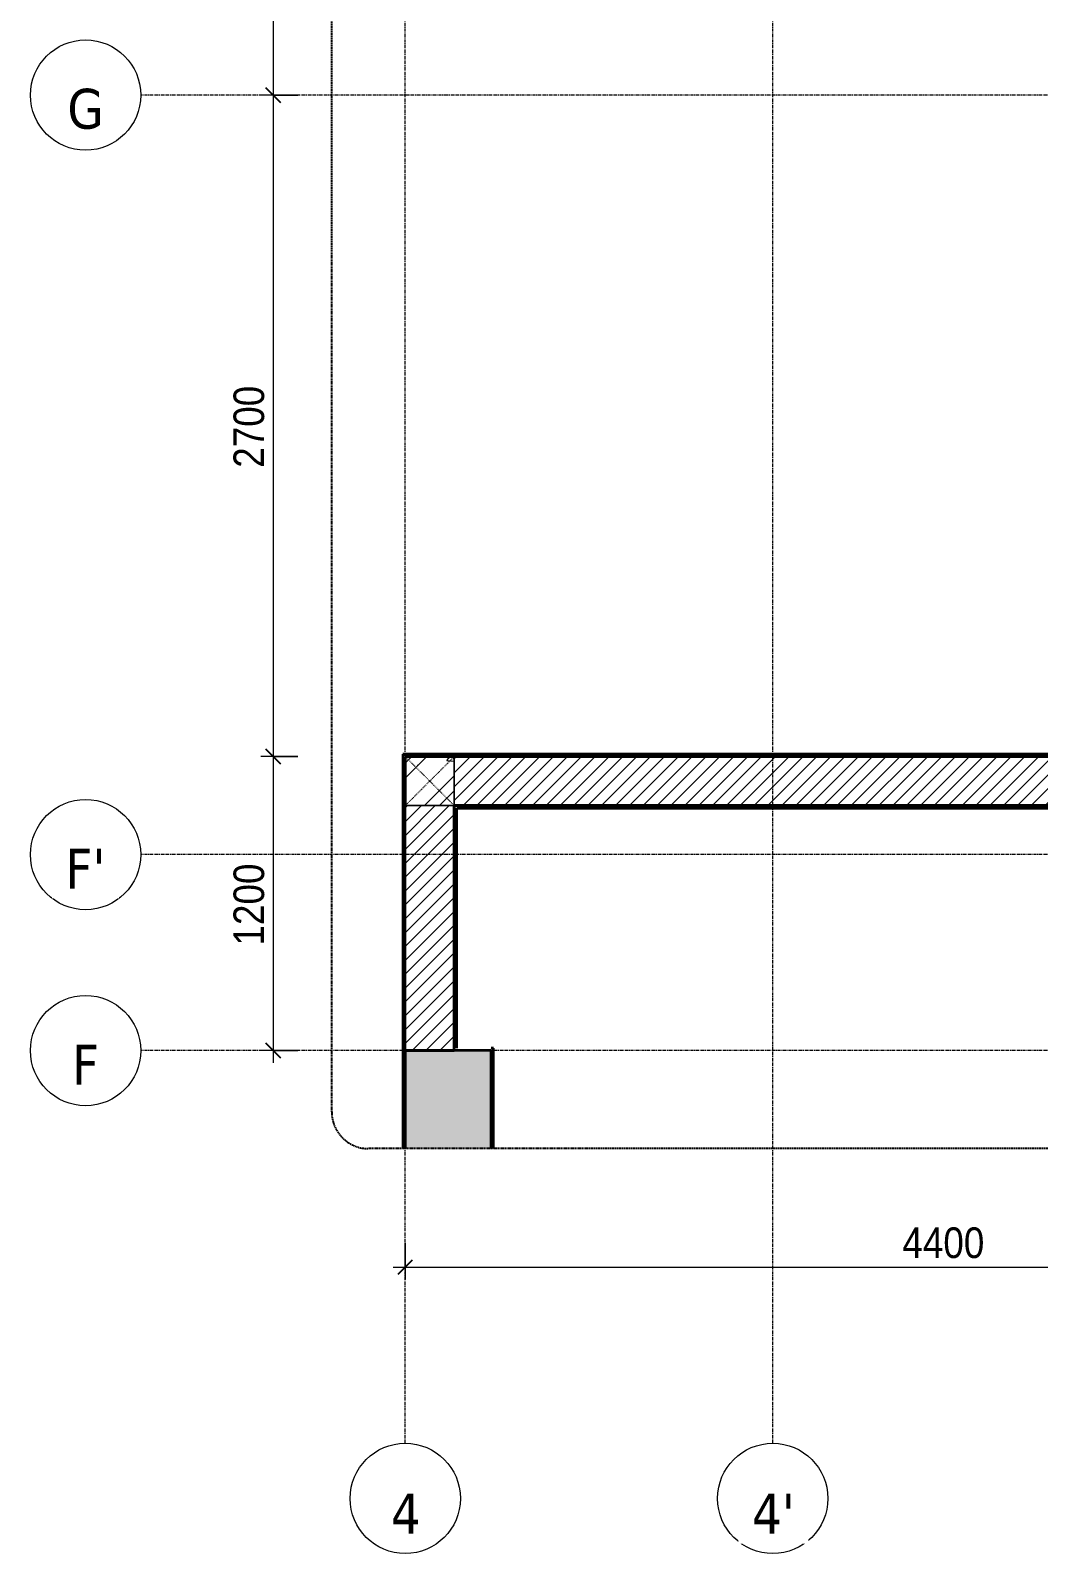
# Model space of a CAD drawing. Header units: millimetres. Extents: x 42962 to 86732, y 2002 to 54980.
# Drawn here: x 63400 to 67514, y 42484 to 48701 of the extents above; entities that cross this region are included whole.
import ezdxf

# ---------------------------------------------------------------- set-up
doc = ezdxf.new("R2010")
doc.units = ezdxf.units.MM
for name, pattern in [('Dash', [6, 3, -3]), ('Dash - Tight', [4.5, 3, -1.5]), ('Grid Line', [22.225, 12.7, -3.175, 3.175, -3.175]), ('Hidden', [7.14375, 4.7625, -2.38125])]:
    doc.linetypes.add(name, pattern=pattern)
for name, color, linetype, lineweight in [('0-2', 10, 'Continuous', 5), ('A-ANNO-DIMS', 211, 'Continuous', 9), ('A-ANNO-DIMS-50', 211, 'Continuous', 9), ('A-DETL-GENF-1', 92, 'Dash - Tight', 18), ('A-DETL-GENF-2', 92, 'Hidden', 25), ('A-WALL', 113, 'Continuous', 18), ('A-WALL-1', 113, 'Continuous', 35), ('A-WALL-PATT-1', 111, 'Continuous', 18), ('A-WALL-PATT-2', 250, 'Continuous', 18), ('I-WALL-1', 7, 'Continuous', 35), ('I-WALL-2', 2, 'Continuous', 35), ('S-COLS', 52, 'Continuous', 18), ('S-COLS-1', 9, 'Continuous', 5), ('S-COLS-2', 7, 'Continuous', 35), ('S-COLS-3', 52, 'Dash', 18), ('S-COLS-4', 254, 'Continuous', 18), ('S-COLS-5', 52, 'Continuous', 35), ('S-COLS-HDLN', 52, 'Dash', 18), ('S-GRID-1', 1, 'Grid Line', 9), ('S-GRID-IDEN', 1, 'Continuous', 9)]:
    doc.layers.add(name, color=color, linetype=linetype, lineweight=lineweight)
doc.styles.add('Tahoma_B', font='tahomabd.ttf', dxfattribs={"height": 162.5})
doc.styles.add('UTM Avo', font='', dxfattribs={"width": 0.9, "height": 125})
doc.styles.get('UTM Avo').set_extended_font_data('UTM Avo')
doc.dimstyles.new('1_Dim_chi_tiet_2_5', dxfattribs={"dimscale": 304.8, "dimtxt": 124.912619, "dimasz": 0.19685, "dimexe": 0.164042, "dimexo": 0.0625, "dimgap": 0.016404, "dimtad": 1, "dimdec": 0, "dimrnd": 5, "dimzin": 0, "dimdsep": 46, "dimtxsty": 'UTM Avo', "dimblk1": 'OBLIQUE', "dimblk2": 'OBLIQUE', "dimsah": 1, "dimcen": 0.09, "dimdle": 0.164042, "dimazin": 0, "dimtfac": 1, "dimtdec": 4, "dimtix": 1, "dimtmove": 0, "dimatfit": 3, "dimfxl": 0.328084, "dimfxlon": 1, "dimtvp": 1, "dimtolj": 1, "dimtzin": 0, "dimarcsym": 2})
pattern_1 = [(45, (0, 0), (-26.516504, 26.516504), [])]
pattern_2 = [(45, (20477.225, 0), (-28.284271, 28.284271), [])]
pattern_3 = [(45, (20477.225, 0), (-26.516504, 26.516504), [])]
pattern_4 = [(50, (20477.23, 0), (364.3679, -31.8783), [38.1, -419.1]), (355, (20477.23, 0), (-70.4859, 382.1133), [30.48, -335.28]), (100.451, (20507.6, -2.66), (293.885, 350.2334), [32.38, -356.18]), (46.184, (20477.23, 101.6), (542.1585, -84.0858), [57.15, -628.65]), (96.636, (20522.4, 94.6), (474.805, 494.8554), [48.57, -534.27]), (351.184, (20477.2, 101.6), (474.81, 494.85), [45.72, -502.92]), (21, (20528.03, 76.2), (303.2285, -204.5305), [38.1, -419.1]), (326, (20528.03, 76.2), (123.604, 368.376), [30.48, -335.28]), (71.451, (20553.3, 59.16), (426.8341, 163.8427), [32.38, -356.18]), (37.5, (20477.23, 0), (6.17665, 169.11015), [3.353, -327.863, 3.353, -337.007, -336.55]), (37.5, (20477.23, 0), (6.17665, 169.11015), [-671.576, 3.353, -333.197]), (7.5, (20477.23, 0), (133.6389, 200.3615), [3.353, -190.703, 3.353, -320.243, -128.27]), (7.5, (20477.23, 0), (133.6389, 200.3615), [-517.652, 3.353, -124.917]), (327.5, (20363.94, 0), (271.18182, -11.45836), [3.353, -123.647, 3.353, -392.887, -525.78]), (327.5, (20363.94, 0), (271.18182, -11.45836), [-523.24, 3.353, -522.427]), (317.5, (20313.14, 0), (296.2585, 50.85285), [3.353, -161.747, 3.353, -259.791, -373.38]), (317.5, (20313.14, 0), (296.2585, 50.85285), [-428.244, 3.353, -370.027]), (45, (20477.23, 0), (-125.7236, 125.7236), []), (45, (20477.23, 190.5), (-125.7236, 125.7236), [])]

# ---------------------------------------------------------------- blocks, each defined once
blk = doc.blocks.new('NCV_TKTC_KET CAU_rvt-3-TKCS_THANG MÁY TM1 - MẶT BẰNG TẦNG 2-8')
at = {"layer": 'S-COLS-1'}
blk.add_hatch(color=256, dxfattribs=at).paths.add_polyline_path([(44452.6, 44136.9), (44802.6, 44136.9), (44802.6, 44536.9), (44452.6, 44536.9)])
at = {"layer": 'S-COLS-2'}
for p, q in [((44802.6, 44536.9), (44452.6, 44536.9)), ((44452.6, 44536.9), (44452.6, 44136.9)), ((44802.6, 44136.9), (44802.6, 44536.9))]:
    blk.add_line(p, q, dxfattribs=at)
blk = doc.blocks.new('NCV_TKTC_TANG 2_rvt-3-TKCS_THANG MÁY TM1 - MẶT BẰNG TẦNG 2-8')
at = {"layer": 'A-WALL-PATT-2'}
h = blk.add_hatch(dxfattribs=at)
h.set_pattern_fill('FP_3', color=256, style=0, pattern_type=2)
h.set_pattern_definition(pattern_1)
h.paths.add_polyline_path([(44662.6, 44546.9), (44662.6, 45536.9), (44652.6, 45536.9), (44652.6, 44546.9)])
h = blk.add_hatch(dxfattribs=at)
h.set_pattern_fill('FP_3', color=256, style=0, pattern_type=2)
h.set_pattern_definition(pattern_1)
h.paths.add_polyline_path([(44662.6, 45526.9), (47852.6, 45526.9), (47852.6, 45536.9), (44662.6, 45536.9)])
h = blk.add_hatch(dxfattribs=at)
h.set_pattern_fill('FP_3', color=256, style=0, pattern_type=2)
h.set_pattern_definition(pattern_1)
h.paths.add_polyline_path([(44808.3, 44136.9), (44812.6, 44136.9), (44812.6, 44546.9), (44802.6, 44546.9), (44802.6, 44136.9)])
at = {"layer": 'I-WALL-1'}
for p, q in [((44662.6, 45536.9), (44652.6, 45536.9)), ((44652.6, 45536.9), (44652.6, 44546.9)), ((47852.6, 45536.9), (44662.6, 45536.9)), ((44662.6, 44546.9), (44662.6, 45526.9)), ((44662.6, 45526.9), (47842.6, 45526.9)), ((44812.6, 44546.9), (44802.6, 44546.9)), ((44802.6, 44536.9), (44802.6, 44136.9)), ((44812.6, 44136.9), (44812.6, 44546.9))]:
    blk.add_line(p, q, dxfattribs=at)
blk = doc.blocks.new('G1_SOF - BO TRU - 200x200-3052400-TKCS_THANG MÁY TM1 - MẶT BẰNG TẦNG 2-8')
at = {"layer": 'S-COLS-HDLN'}
for p, q in [((-100, 100), (100, -100)), ((100, 100), (-100, -100))]:
    blk.add_line(p, q, dxfattribs=at)
blk = doc.blocks.new('BORDER VIEW - BORDER VIEW-2485185-TKCS_THANG MÁY TM1 - MẶT BẰNG TẦNG 2-8')
at = {"layer": 'A-DETL-GENF-2'}
for p, q in [((0, 150), (0, 9616)), ((5468.5, 0), (150, 0))]:
    blk.add_line(p, q, dxfattribs=at)
blk.add_arc((150, 150), 150, 180, 270, dxfattribs=at)
blk = doc.blocks.new('Grid - M_Grid Head - Circle-353313-TKCS_THANG MÁY TM1 - MẶT BẰNG TẦNG 2-8')
at = {"layer": 'S-GRID-IDEN'}
blk.add_circle((0, 0), 4.5, dxfattribs=at)
blk = doc.blocks.new('DIMBLOCK73-TKCS_THANG MÁY TM1 - MẶT BẰNG TẦNG 2-8')
at = {"layer": 'A-ANNO-DIMS-50'}
for p, q in [((64491, 49561.9), (64341, 49561.9)), ((64391, 49561.9), (64391, 48436.9)), ((64391, 49561.9), (64491, 49561.9)), ((64491, 48436.9), (64341, 48436.9)), ((64391, 48436.9), (64491, 48436.9))]:
    blk.add_line(p, q, dxfattribs=at)
at = {"layer": 'A-ANNO-DIMS-50', "lineweight": 25}
for p, q in [((64391, 49561.9), (64361, 49591.9)), ((64391, 49561.9), (64421, 49531.9)), ((64391, 48436.9), (64361, 48466.9)), ((64391, 48436.9), (64421, 48406.9))]:
    blk.add_line(p, q, dxfattribs=at)
at = {"layer": 'A-ANNO-DIMS-50', "color": 0, "insert": (64228.7, 48828.3), "char_height": 125, "width": 410.824, "attachment_point": 1, "rotation": 90, "line_spacing_factor": 1.110334, "style": 'UTM Avo'}
blk.add_mtext('1125', dxfattribs=at)
blk = doc.blocks.new('_Oblique')
at = {"color": 0, "linetype": 'ByBlock', "lineweight": -2}
blk.add_line((-0.5, -0.5), (0.5, 0.5), dxfattribs=at)
blk = doc.blocks.new('DIMBLOCK74-TKCS_THANG MÁY TM1 - MẶT BẰNG TẦNG 2-8')
at = {"layer": 'A-ANNO-DIMS-50'}
for p, q in [((64491, 48436.9), (64341, 48436.9)), ((64391, 48436.9), (64391, 45737)), ((64391, 48436.9), (64491, 48436.9)), ((64491, 45737), (64341, 45737)), ((64391, 45737), (64491, 45737))]:
    blk.add_line(p, q, dxfattribs=at)
at = {"layer": 'A-ANNO-DIMS-50', "lineweight": 25}
for p, q in [((64391, 48436.9), (64361, 48466.9)), ((64391, 48436.9), (64421, 48406.9)), ((64391, 45737), (64361, 45767)), ((64391, 45737), (64421, 45707))]:
    blk.add_line(p, q, dxfattribs=at)
at = {"layer": 'A-ANNO-DIMS-50', "color": 0, "insert": (64228.7, 46915.8), "char_height": 125, "width": 410.824, "attachment_point": 1, "rotation": 90, "line_spacing_factor": 1.110334, "style": 'UTM Avo'}
blk.add_mtext('2700', dxfattribs=at)
blk = doc.blocks.new('DIMBLOCK75-TKCS_THANG MÁY TM1 - MẶT BẰNG TẦNG 2-8')
at = {"layer": 'A-ANNO-DIMS-50', "lineweight": 25}
for p, q in [((64391, 45737), (64361, 45767)), ((64391, 45737), (64421, 45707)), ((64391, 44536.9), (64361, 44566.9)), ((64391, 44536.9), (64421, 44506.9))]:
    blk.add_line(p, q, dxfattribs=at)
at = {"layer": 'A-ANNO-DIMS-50'}
for p, q in [((64491, 45737), (64341, 45737)), ((64391, 45737), (64391, 44486.9)), ((64391, 45737), (64491, 45737)), ((64491, 44536.9), (64341, 44536.9)), ((64391, 44536.9), (64491, 44536.9))]:
    blk.add_line(p, q, dxfattribs=at)
at = {"layer": 'A-ANNO-DIMS-50', "color": 0, "insert": (64228.7, 44965.8), "char_height": 125, "width": 410.824, "attachment_point": 1, "rotation": 90, "line_spacing_factor": 1.110334, "style": 'UTM Avo'}
blk.add_mtext('1200', dxfattribs=at)
blk = doc.blocks.new('DIMBLOCK78-TKCS_THANG MÁY TM1 - MẶT BẰNG TẦNG 2-8')
at = {"layer": 'A-ANNO-DIMS-50'}
for p, q in [((64929.8, 43753), (64929.8, 43603)), ((64929.8, 43653), (64929.8, 43753)), ((69329.8, 43753), (69329.8, 43603)), ((69329.8, 43653), (69329.8, 43753)), ((64879.8, 43653), (69379.8, 43653))]:
    blk.add_line(p, q, dxfattribs=at)
at = {"layer": 'A-ANNO-DIMS-50', "lineweight": 25}
for p, q in [((64929.8, 43653), (64899.8, 43623)), ((64929.8, 43653), (64959.8, 43683)), ((69329.8, 43653), (69299.8, 43623)), ((69329.8, 43653), (69359.8, 43683))]:
    blk.add_line(p, q, dxfattribs=at)
at = {"layer": 'A-ANNO-DIMS-50', "color": 0, "insert": (66958.6, 43815.4), "char_height": 125, "width": 410.824, "attachment_point": 1, "line_spacing_factor": 1.110334, "style": 'UTM Avo'}
blk.add_mtext('4400', dxfattribs=at)

msp = doc.modelspace()

# ---------------------------------------------------------------- hatches: boundary and pattern name
at = {"layer": 'A-WALL-PATT-1'}
h = msp.add_hatch(dxfattribs=at)
h.set_pattern_fill('FP_3', color=256, style=0, pattern_type=2)
h.set_pattern_definition(pattern_3)
h.paths.add_polyline_path([(68854.5, 45737), (69129.9, 45737), (69129.9, 45747), (64919.8, 45747), (64919.8, 45737), (67834.1, 45737)])
h = msp.add_hatch(dxfattribs=at)
h.set_pattern_fill('FP_3', color=256, style=0, pattern_type=2)
h.set_pattern_definition(pattern_3)
h.paths.add_polyline_path([(64929.8, 44136.9), (64929.8, 45737), (64919.8, 45737), (64919.8, 44136.9)])
h = msp.add_hatch(dxfattribs=at)
h.set_pattern_fill('FP_1', color=256, style=0, pattern_type=2)
h.set_pattern_definition(pattern_2)
h.paths.add_polyline_path([(69129.9, 45537), (69129.9, 45737), (65129.8, 45737), (65129.8, 45537), (68854.5, 45537)])
h = msp.add_hatch(dxfattribs=at)
h.set_pattern_fill('FP_1', color=256, style=0, pattern_type=2)
h.set_pattern_definition(pattern_2)
h.paths.add_polyline_path([(65129.8, 44537), (65129.8, 45536.9), (64929.8, 45536.9), (64929.8, 44537)])
at = {"layer": 'S-COLS-4'}
h = msp.add_hatch(dxfattribs=at)
h.set_pattern_fill('FP_2', color=256, style=0, pattern_type=2)
h.set_pattern_definition(pattern_4)
h.paths.add_polyline_path([(65129.8, 45536.9), (65129.8, 45736.9), (64929.8, 45736.9), (64929.8, 45536.9)])
h = msp.add_hatch(dxfattribs=at)
h.set_pattern_fill('FP_2', color=256, style=0, pattern_type=2)
h.set_pattern_definition(pattern_4)
h.paths.add_polyline_path([(65129.8, 45536.9), (65129.8, 45736.9), (64929.8, 45736.9), (64929.8, 45536.9)])

# ---------------------------------------------------------------- linework, layer by layer
at = {"layer": 'A-WALL'}
for p, q in [((65129.8, 45737), (65129.8, 45537)), ((65129.8, 45536.9), (64929.8, 45536.9))]:
    msp.add_line(p, q, dxfattribs=at)
at = {"layer": 'A-WALL-1'}
for p, q in [((65129.8, 45537), (68329.8, 45537)), ((65129.8, 44537), (65129.8, 45536.9)), ((64929.8, 44537), (65129.8, 44537))]:
    msp.add_line(p, q, dxfattribs=at)
at = {"layer": 'I-WALL-2'}
for p, q in [((69119.9, 45747), (64919.8, 45747)), ((64919.8, 45747), (64919.8, 44136.9)), ((64929.8, 45737), (69129.9, 45737)), ((64929.8, 44136.9), (64929.8, 45737))]:
    msp.add_line(p, q, dxfattribs=at)
at = {"layer": 'S-COLS'}
for p, q in [((65129.8, 45536.9), (65129.8, 45736.9)), ((64929.8, 45536.9), (65129.8, 45536.9))]:
    msp.add_line(p, q, dxfattribs=at)
at = {"layer": 'S-COLS-5'}
for p, q in [((65129.8, 45736.9), (64929.8, 45736.9)), ((64929.8, 45736.9), (64929.8, 45536.9))]:
    msp.add_line(p, q, dxfattribs=at)
at = {"layer": 'S-GRID-1'}
for p, q in [((64929.8, 44184.2), (64929.8, 53185.4)), ((66429.8, 44184.2), (66429.8, 53185.4)), ((65100.1, 48436.9), (63850.1, 48436.9)), ((69928.8, 48436.9), (65100.1, 48436.9)), ((65100.1, 45336.9), (63850.1, 45336.9)), ((69928.8, 45336.9), (65100.1, 45336.9)), ((65100.1, 44536.9), (63850.1, 44536.9)), ((69928.8, 44536.9), (65100.1, 44536.9)), ((64929.8, 42934.2), (64929.8, 44184.2)), ((66429.8, 42934.2), (66429.8, 44184.2))]:
    msp.add_line(p, q, dxfattribs=at)

# ---------------------------------------------------------------- block references
at = {"layer": '0-2'}
for name in ['NCV_TKTC_TANG 2_rvt-3-TKCS_THANG MÁY TM1 - MẶT BẰNG TẦNG 2-8', 'NCV_TKTC_KET CAU_rvt-3-TKCS_THANG MÁY TM1 - MẶT BẰNG TẦNG 2-8']:
    msp.add_blockref(name, (20477.2, 0), dxfattribs=at)
at = {"layer": 'A-DETL-GENF-1'}
msp.add_blockref('BORDER VIEW - BORDER VIEW-2485185-TKCS_THANG MÁY TM1 - MẶT BẰNG TẦNG 2-8', (64629.8, 44136.9), dxfattribs=at)
at = {"layer": 'S-COLS-3'}
msp.add_blockref('G1_SOF - BO TRU - 200x200-3052400-TKCS_THANG MÁY TM1 - MẶT BẰNG TẦNG 2-8', (65029.8, 45636.9), dxfattribs=at)
at = {"layer": 'S-GRID-IDEN', "xscale": 49.99999999999998, "yscale": 49.99999999999998, "zscale": 49.99999999999998, "rotation": 89.99999999999987}
for p in [(63625.1, 48436.9), (63625.1, 45336.9), (63625.1, 44536.9)]:
    msp.add_blockref('Grid - M_Grid Head - Circle-353313-TKCS_THANG MÁY TM1 - MẶT BẰNG TẦNG 2-8', p, dxfattribs=at)
at = {"layer": 'S-GRID-IDEN', "xscale": 49.99999999999998, "yscale": 49.99999999999998, "zscale": 49.99999999999998}
for p in [(64929.8, 42709.2), (66429.8, 42709.2)]:
    msp.add_blockref('Grid - M_Grid Head - Circle-353313-TKCS_THANG MÁY TM1 - MẶT BẰNG TẦNG 2-8', p, dxfattribs=at)

# ---------------------------------------------------------------- dimensions: what is measured, and where the dimension line sits
at = {"layer": 'A-ANNO-DIMS'}
for base, p1, p2, override, picture, middle in [((64391, 48436.9), (64491, 49561.9), (64491, 48436.9), {"dimpost": '<>', "dimfxl": 1125}, 'DIMBLOCK73-TKCS_THANG MÁY TM1 - MẶT BẰNG TẦNG 2-8', (64321.4, 48999.4)), ((64391, 45737), (64491, 48436.9), (64491, 45737), {"dimpost": '<>', "dimfxl": 2699.949304}, 'DIMBLOCK74-TKCS_THANG MÁY TM1 - MẶT BẰNG TẦNG 2-8', (64321.4, 47087)), ((64391, 44536.9), (64491, 45737), (64491, 44536.9), {"dimpost": '<>', "dimfxl": 1200.050696}, 'DIMBLOCK75-TKCS_THANG MÁY TM1 - MẶT BẰNG TẦNG 2-8', (64321.4, 45137))]:
    dim = msp.add_linear_dim(base=base, p1=p1, p2=p2, angle=90, dimstyle='1_Dim_chi_tiet_2_5', override=override, dxfattribs=at)
    dim.commit()
    dim.dimension.update_dxf_attribs({"geometry": picture, "text_midpoint": middle})
dim = msp.add_linear_dim(base=(69329.8, 43653), p1=(64929.8, 43753), p2=(69329.8, 43753), dimstyle='1_Dim_chi_tiet_2_5', override={"dimpost": '<>', "dimfxl": 4400.000001}, dxfattribs=at)
dim.commit()
dim.dimension.update_dxf_attribs({"geometry": 'DIMBLOCK78-TKCS_THANG MÁY TM1 - MẶT BẰNG TẦNG 2-8', "text_midpoint": (67129.8, 43722.7)})

# ---------------------------------------------------------------- next in the draw order: texts
at = {"layer": 'S-GRID-IDEN', "char_height": 162.5, "attachment_point": 5, "line_spacing_factor": 0.996129, "style": 'Tahoma_B', "bg_fill": 3, "box_fill_scale": 1.25, "bg_fill_color": 256, "bg_fill_true_color": 13158600, "bg_fill_transparency": 0}
for s, insert, width in [('\\pt634.99962,1269.99925,1905.0005,2540.00013,3174.99975,3809.99937,4445.00062,5080.00025,5714.99987,6349.9995,6985.00075,7620.00037,8255,8889.99962,9524.99925,10160.0005,10795.00013,11429.99975,12064.99938,12700.00063,13335.00025,13969.99988,14604.9995,15240.00075,15875.00038,16510,17144.99963,17779.99925,18415.0005,19050.00013,19684.99975,20319.99938;G', (63624.9, 48379.7), 168.5), ("\\pt634.99962,1269.99925,1905.0005,2540.00013,3174.99975,3809.99937,4445.00062,5080.00025,5714.99987,6349.9995,6985.00075,7620.00037,8255,8889.99962,9524.99925,10160.0005,10795.00013,11429.99975,12064.99938,12700.00063,13335.00025,13969.99988,14604.9995,15240.00075,15875.00038,16510,17144.99963,17779.99925,18415.0005,19050.00013,19684.99975,20319.99938;F'", (63624.6, 45279.7), 192), ('\\pt634.99962,1269.99925,1905.0005,2540.00013,3174.99975,3809.99937,4445.00062,5080.00025,5714.99987,6349.9995,6985.00075,7620.00037,8255,8889.99962,9524.99925,10160.0005,10795.00013,11429.99975,12064.99938,12700.00063,13335.00025,13969.99988,14604.9995,15240.00075,15875.00038,16510,17144.99963,17779.99925,18415.0005,19050.00013,19684.99975,20319.99938;F', (63624.6, 44479.7), 132.5), ('\\pt634.99962,1269.99925,1905.0005,2540.00013,3174.99975,3809.99937,4445.00062,5080.00025,5714.99987,6349.9995,6985.00075,7620.00037,8255,8889.99962,9524.99925,10160.0005,10795.00013,11429.99975,12064.99938,12700.00063,13335.00025,13969.99988,14604.9995,15240.00075,15875.00038,16510,17144.99963,17779.99925,18415.0005,19050.00013,19684.99975,20319.99938;4', (64932.1, 42646.8), 145.5), ("\\pt634.99962,1269.99925,1905.0005,2540.00013,3174.99975,3809.99937,4445.00062,5080.00025,5714.99987,6349.9995,6985.00075,7620.00037,8255,8889.99962,9524.99925,10160.0005,10795.00013,11429.99975,12064.99938,12700.00063,13335.00025,13969.99988,14604.9995,15240.00075,15875.00038,16510,17144.99963,17779.99925,18415.0005,19050.00013,19684.99975,20319.99938;4'", (66432.1, 42646.8), 205)]:
    msp.add_mtext(s, dxfattribs=dict(at, insert=insert, width=width))

doc.saveas('drawing.dxf')
